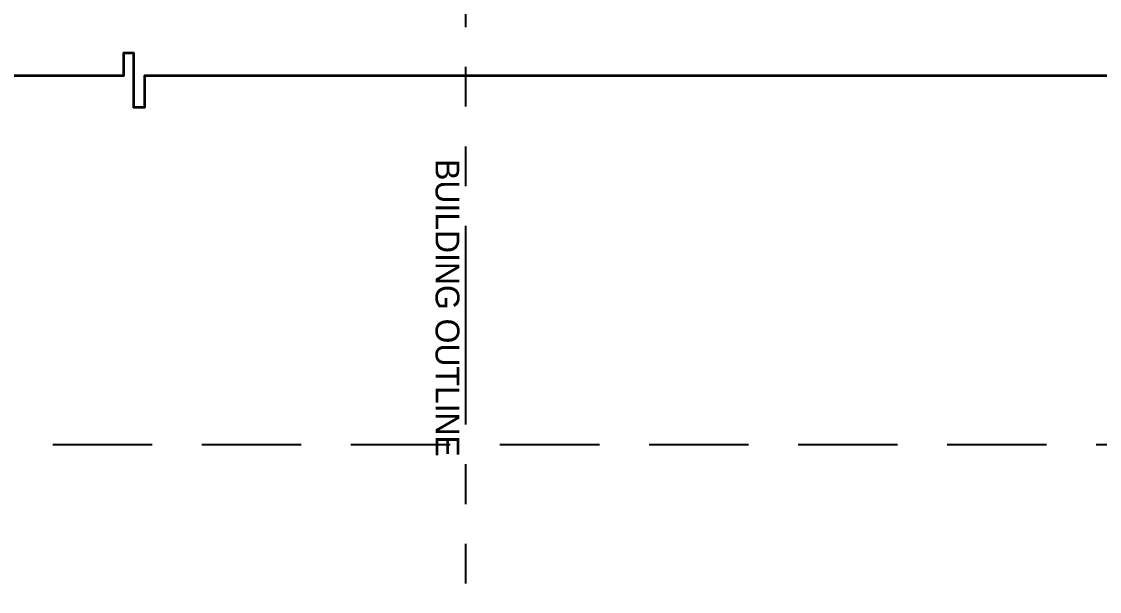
# Model space of a CAD drawing. Header units: millimetres. Extents: x 1066295 to 1300022, y -5734212 to -5454663.
# Drawn here: x 1180718 to 1187498, y -5552166 to -5548582 of the extents above; entities that cross this region are included whole.
import ezdxf

# ---------------------------------------------------------------- set-up
doc = ezdxf.new("R2010")
doc.units = ezdxf.units.MM
doc.header["$LTSCALE"] = 1000
doc.header["$MEASUREMENT"] = 0
for name, pattern in [('AUDIT_D_120904163729-0', [0]), ('T9_PROFILE SECTIONS$0$HIDDEN2', [0.1875, 0.125, -0.0625]), ('T9_PROFILE SECTIONS$0$T8_PROFILE SECTIONS$0$PHANTOM2', [1.25, 0.625, -0.125, 0.125, -0.125, 0.125, -0.125])]:
    doc.linetypes.add(name, pattern=pattern)
doc.layers.get('0').update_dxf_attribs({"linetype": 'AUDIT_D_120904163729-0'})
doc.layers.add('T9_PROFILE SECTIONS$0$LEVEL', color=7, linetype='Continuous')
doc.layers.add('T9_PROFILE SECTIONS$0$T8_PROFILE SECTIONS$0$A-BUILDING LINE TURNS HERE', color=252, linetype='T9_PROFILE SECTIONS$0$T8_PROFILE SECTIONS$0$PHANTOM2')
doc.layers.add('T9_PROFILE SECTIONS$0$T8_PROFILE SECTIONS$0$A-SLAB', color=3, linetype='Continuous', lineweight=35)
doc.layers.add('T9_PROFILE SECTIONS$0$T8_PROFILE SECTIONS$0$a-Text', color=4, linetype='Continuous', lineweight=0)
doc.styles.add('T9_PROFILE SECTIONS$0$T8_PROFILE SECTIONS$0$STANDARD', font='GOTHIC.TTF')

# ---------------------------------------------------------------- blocks, each defined once
blk = doc.blocks.new('T9_PROFILE SECTIONS')
at = {"layer": 'T9_PROFILE SECTIONS$0$LEVEL', "color": 8, "linetype": 'T9_PROFILE SECTIONS$0$HIDDEN2', "ltscale": 5}
blk.add_line((1261097.5948, -5548845.054, -0.01), (1103452.4742, -5548845.054, -0.01), dxfattribs=at)
at = {"layer": 'T9_PROFILE SECTIONS$0$T8_PROFILE SECTIONS$0$A-BUILDING LINE TURNS HERE', "ltscale": 2}
blk.add_line((1185256.6214, -5454968.3206, -0.01), (1185256.6214, -5549767.8713, -0.01), dxfattribs=at)
at = {"layer": 'T9_PROFILE SECTIONS$0$T8_PROFILE SECTIONS$0$A-SLAB', "linetype": 'ByBlock'}
for points in [[(1176891.8116, -5546523.1551), (1183106.4976, -5546523.1551), (1183106.4976, -5546379.5556), (1183167.4447, -5546379.5556), (1183167.4447, -5546721.4418), (1183239.5915, -5546721.4418), (1183239.5915, -5546523.1551), (1188978.3031, -5546523.1551)], [(1188500.3952, -5546523.1551), (1194715.0811, -5546523.1551), (1194715.0811, -5546379.5556), (1194776.0282, -5546379.5556), (1194776.0282, -5546721.4418), (1194848.175, -5546721.4418), (1194848.175, -5546523.1551), (1200586.8866, -5546523.1551)]]:
    blk.add_lwpolyline(points, dxfattribs=at)
at = {"layer": 'T9_PROFILE SECTIONS$0$T8_PROFILE SECTIONS$0$a-Text', "linetype": 'ByBlock', "insert": (1185217.3383, -5548921.1026, -0.01), "char_height": 150, "width": 4718.082943, "attachment_point": 3, "rotation": 270, "style": 'T9_PROFILE SECTIONS$0$T8_PROFILE SECTIONS$0$STANDARD'}
blk.add_mtext('BUILDING OUTLINE ', dxfattribs=at)

msp = doc.modelspace()

# ---------------------------------------------------------------- block references
at = {"linetype": 'ByBlock'}
msp.add_blockref('T9_PROFILE SECTIONS', (-1745.2, -2398.4, 0.4), dxfattribs=at)

doc.saveas('drawing.dxf')
